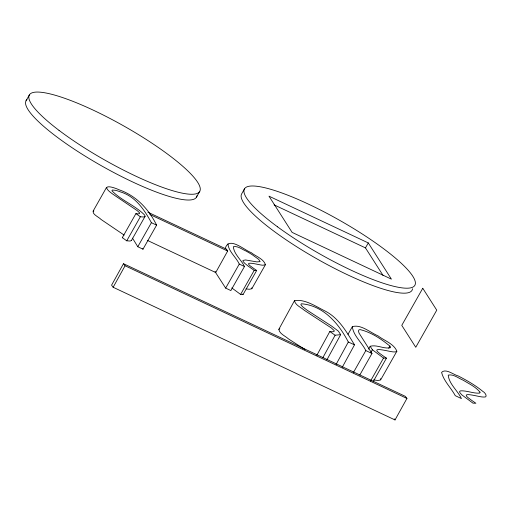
<?xml version="1.0" encoding="UTF-8"?>
<svg xmlns="http://www.w3.org/2000/svg" width="512" height="512" viewBox="0 0 512 512"><rect width="100%" height="100%" fill="white"/><g stroke="black" fill="none" stroke-linecap="round" stroke-linejoin="round"><path stroke-width="0.77" d="M93.875 210.848C90.675 213.581 99.456 217.434 100.896 219.322A40.026 7.981 29.5 0 0 102.259 220.275L124.134 235.078M132.499 238.15L137.792 246.733L142.989 249.184L156.595 225.139C148.838 209.254 136.25 195.738 119.245 189.85C107.046 184.397 100.851 186.278 114.502 195.277A40.026 7.981 29.5 0 0 115.859 196.23L137.306 210.694L139.712 213.024L139.597 213.581L138.592 213.824A29.299 5.843 29.5 0 1 137.318 213.779L135.917 213.606L122.317 237.658L126.746 240.813L130.118 241.05L131.456 240.467M342.285 367.226L354.515 344.813C346.733 332.256 339.194 318.502 325.619 311.296C316.371 306.822 305.037 298.771 294.496 300.646L278.822 329.363C279.52 333.869 285.254 335.962 288.358 338.79A47.43 9.638 28.6 0 0 289.99 339.898L303.085 348.314M294.496 300.646C295.187 305.152 300.922 307.245 304.032 310.074A47.43 9.638 28.6 0 0 305.658 311.181L331.36 327.968L334.266 330.714L334.112 331.405L332.96 331.725A34.72 7.053 28.6 0 1 331.456 331.712L329.798 331.552L316.8 355.366M373.683 379.904L376.934 380.365A47.43 9.459 29.5 0 0 377.862 380.435L380.378 380.09L380.672 378.624M380.73 379.738L396.851 351.245C394.029 343.725 384.064 340.582 378.029 335.872C370.259 332.582 360.909 324.013 352.326 326.669L348 334.317M352.326 326.669C353.363 335.725 361.901 342.522 365.824 350.579L371.981 353.478L359.795 375.021M322.886 357.638L335.117 335.226L340.666 334.643L338.342 331.123L331.45 325.971L307.136 310.214L302.65 306.81L300.858 304.704L301.382 303.77C323.437 305.466 338.842 323.597 348.314 342.022L354.515 344.813M326.906 359.859L340.666 334.643M336.083 364.435L348.314 342.022M123.488 263.693L111.571 285.184L113.152 287.264L395.021 419.942L406.938 398.445L405.357 396.365L123.488 263.693L125.069 265.766L406.938 398.445M113.152 287.264L125.069 265.766M147.36 240.378L215.725 272.531L227.661 251.046L226.579 249.267M226.157 249.869L226.541 249.184L147.904 212.205M26.067 100.762L29.325 95.002M92.979 211.366L106.579 187.322M126.746 240.813L140.352 216.768L143.725 217.005L145.062 216.422L144.749 215.187C135.206 205.35 121.382 200.608 111.917 190.771L112.371 190.01L115.539 190.33A23.213 4.627 29.5 0 1 120.333 191.866C135.386 196.32 144.32 209.664 151.398 222.688L156.595 225.139M131.482 240.41L145.082 216.365M137.792 246.733L151.398 222.688M196.512 197.075L199.77 191.322M244.646 188.608L241.837 193.574A97.888 19.514 29.5 0 0 319.942 260.57A97.888 19.514 29.5 0 0 412.544 288.742M225.21 248.627C228.621 235.578 244.397 250.272 251.078 252.55C255.584 256.269 263.654 258.746 265.427 264.678L251.821 288.723L249.434 289.267A40.026 7.981 29.5 0 1 248.646 289.21L246.067 288.845M231.802 287.917L240.602 294.426L243.078 294.515L256.678 270.47L254.208 270.381L248.358 266.272L244.813 263.392L243.136 261.517L242.938 260.442L245.549 259.962L256.928 261.901L260.115 261.638L258.682 259.373L252.064 254.611A23.213 4.627 29.5 0 0 245.958 251.021C242.016 249.44 237.741 245.645 233.338 246.733C233.952 254.15 241.338 259.853 244.474 266.515L230.867 290.56L225.67 288.115L239.277 264.07C236.173 257.235 228.506 251.488 227.93 243.821M240.602 294.426L254.208 270.381M383.027 275.392L365.466 247.885L368.275 242.918L268.973 196.16L292.102 232.384L391.405 279.142L368.275 242.918M353.242 372.819L365.824 350.579M368.595 349.062L370.17 346.278C376.941 344.403 383.776 349.229 390.528 347.699L389.939 346.138C381.203 338.918 371.117 332.23 359.994 329.587L358.784 330.029L358.49 331.194L359.034 333.075L371.981 353.478M370.816 352.557L372.39 349.773L370.17 346.278M388.755 348.224L389.939 346.138M370.547 380.992L383.52 358.061L386.451 358.163L373.082 381.798M278.822 329.363L279.846 328.768M251.821 288.723L251.821 287.776M396.851 351.245L395.936 351.821L393.984 351.942A47.43 9.459 29.5 0 1 393.056 351.872C389.011 351.642 367.936 345.472 381.03 354.374A34.72 6.925 29.5 0 0 383.738 356.307L386.451 358.163M265.427 264.678L263.04 265.222A40.026 7.981 29.5 0 1 262.253 265.165C258.848 264.954 241.056 259.776 252.102 267.277A29.299 5.843 29.5 0 0 254.387 268.909L256.678 270.47M122.726 237.715L122.317 237.658M274.08 204.851L365.466 247.885M149.894 214.477L227.661 251.046M239.277 264.07L244.474 266.515M303.52 348.589L303.949 348.864M304.262 349.062L304.896 349.466M243.078 294.515L242.419 294.074M329.798 331.552L335.117 335.226M135.917 213.606L140.352 216.768M372.39 349.773L383.52 358.061M394.234 418.899L395.021 419.942M215.725 272.531L215.45 272.115M225.67 288.115L215.328 272.128M142.989 249.184L142.65 248.653M215.283 272.038L215.059 271.603M196.966 195.731A97.888 19.514 29.5 0 1 101.894 166.029A97.888 19.514 29.5 0 1 26.957 99.661M479.974 392.141L479.968 392.794L479.328 393.165C473.03 393.446 467.002 390.573 460.691 390.829L459.61 391.373L459.846 392.646L461.83 394.867L472.966 403.155L475.898 403.258L473.178 401.402A34.72 6.925 29.5 0 1 470.47 399.469C457.402 390.4 478.387 396.845 482.496 396.966A47.43 9.459 29.5 0 0 483.43 397.037C488.518 397.862 485.318 392.602 482.88 391.437C475.354 385.242 466.829 380.365 458.17 375.936C453.709 374.854 445.638 368.058 441.581 372.378C443.776 381.146 451.053 387.795 455.27 395.674L461.427 398.573C457.715 390.675 448.96 383.917 448.23 375.123C453.453 373.837 458.515 378.336 463.194 380.205C468.998 383.77 475.61 386.778 479.974 392.141M422.765 288.269L401.773 325.37L415.757 347.277L436.749 310.17L422.765 288.269M277.549 226.835A97.888 19.514 29.5 0 0 414.675 285.587A97.888 19.514 29.5 0 0 296.762 198.874A97.888 19.514 29.5 0 0 277.549 226.835M59.002 130.336A97.888 19.514 29.5 0 0 198.88 192.416A97.888 19.514 29.5 0 0 85.76 106.733A97.888 19.514 29.5 0 0 59.002 130.336"/></g></svg>
